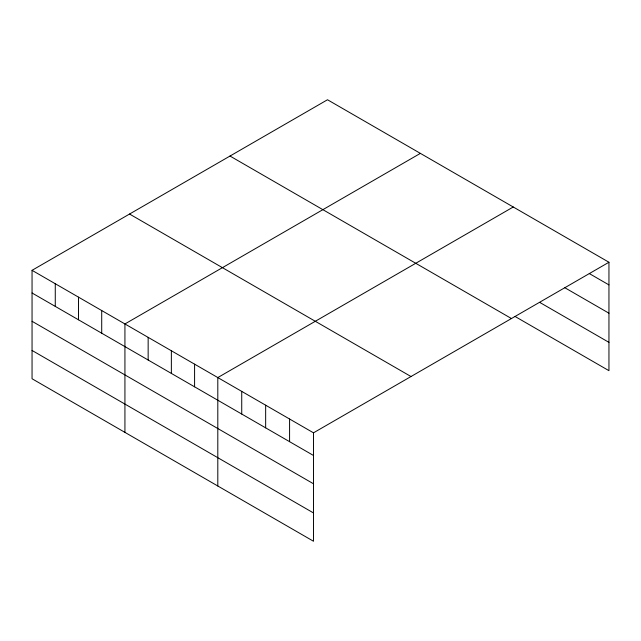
<?xml version="1.0" encoding="UTF-8"?>
<svg xmlns="http://www.w3.org/2000/svg" width="641" height="641" viewBox="0 0 641 641"><rect width="100%" height="100%" fill="white"/><g stroke="black" fill="none" stroke-linecap="round" stroke-linejoin="round"><path stroke-width="0.96" d="M32.05 270.326L313.497 432.819L313.497 541.244L32.05 378.751L32.05 270.326L327.503 99.756L608.95 262.249L608.95 370.674L514.963 316.414M420.376 153.375L124.931 323.953L124.931 432.379M513.257 206.995L217.804 377.573L217.804 485.998M313.497 432.819L608.95 262.249M589.295 273.555L608.95 284.9M564.521 287.553L608.95 313.201M539.746 302.408L608.95 342.366M229.999 156.043L511.454 318.537M129.546 214.038L411.001 376.531M32.05 292.985L313.497 455.479M32.05 321.285L313.497 483.779M32.05 350.451L313.497 512.944M289.58 419.014L289.58 441.665M265.654 405.2L265.654 427.851M241.729 391.387L241.729 414.038M194.584 364.168L194.584 386.819M171.363 350.763L171.363 373.415M148.151 337.358L148.151 360.01M101.711 310.548L101.711 333.2M78.49 297.144L78.49 319.795M55.27 283.739L55.27 306.39"/></g></svg>
